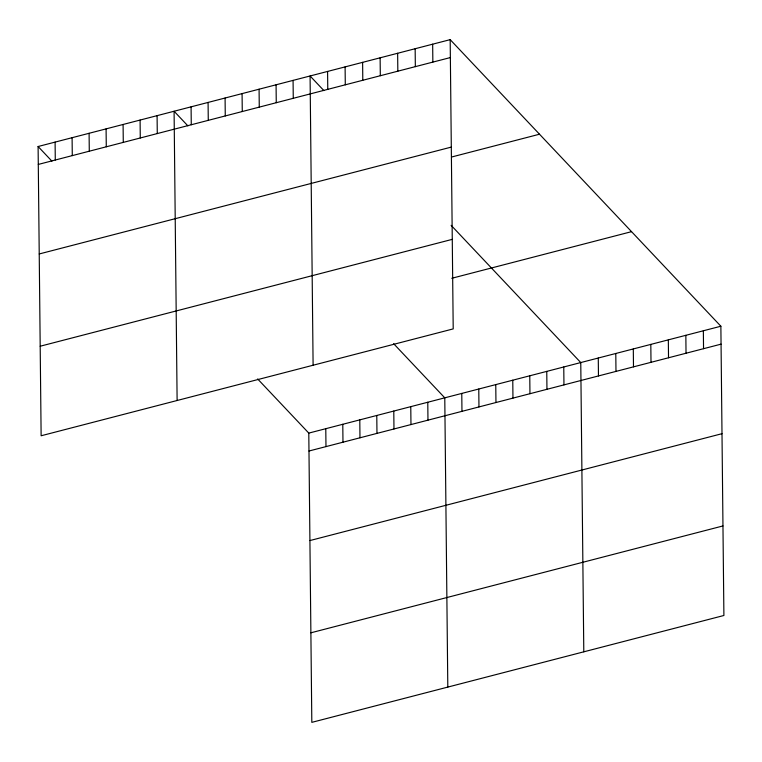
<?xml version="1.0" encoding="UTF-8"?>
<svg xmlns="http://www.w3.org/2000/svg" width="762" height="762" viewBox="0 0 762 762"><rect width="100%" height="100%" fill="white"/><g stroke="black" fill="none" stroke-linecap="round" stroke-linejoin="round"><path stroke-width="1.14" d="M450.18 39.643L453.209 328.898L41.129 435.769L38.1 146.514L450.18 39.643L720.871 326.231L723.9 615.486L311.82 722.357L308.791 433.102L257.632 378.943M38.291 164.43L450.371 57.56M39.224 253.965L451.304 147.095M451.942 156.924L539.506 134.217M40.196 346.224L452.276 239.354M451.771 278.282L631.546 231.658M308.791 433.102L720.871 326.231M308.981 451.018L721.062 344.148M309.915 540.563L721.995 433.692M310.877 632.812L722.967 525.942M323.879 90.592L310.077 75.981L313.106 365.227M451.123 225.314L580.768 362.569L583.797 651.824M187.89 125.863L174.088 111.242L177.117 400.498M393.621 343.672L444.779 397.84L447.808 687.086M38.1 146.514L51.902 161.134M703.355 330.775L703.545 348.691M685.848 335.318L686.029 353.235M668.331 339.862L668.522 357.778M650.815 344.405L651.005 362.321M633.308 348.948L633.489 366.855M615.791 353.482L615.982 371.399M598.275 358.026L598.465 375.942M563.766 366.979L563.956 384.896M546.764 371.389L546.954 389.306M529.771 375.799L529.952 393.706M512.769 380.2L512.959 398.116M495.767 384.61L495.957 402.527M478.774 389.02L478.965 406.937M461.772 393.43L461.963 411.347M432.664 44.186L432.854 62.103M427.777 402.25L427.968 420.157M415.157 48.73L415.338 66.637M410.775 406.651L410.966 424.567M397.64 53.273L397.831 71.18M393.783 411.061L393.973 428.977M380.124 57.807L380.314 75.724M376.78 415.471L376.971 433.387M362.617 62.351L362.798 80.267M359.788 419.881L359.969 437.798M345.1 66.894L345.291 84.811M342.786 424.291L342.976 442.198M327.584 71.438L327.774 89.354M325.784 428.701L325.974 446.608M293.075 80.391L293.265 98.298M276.073 84.801L276.263 102.708M259.08 89.202L259.27 107.118M242.078 93.612L242.268 111.528M225.085 98.022L225.266 115.938M208.083 102.432L208.274 120.348M191.081 106.842L191.272 124.749M157.086 115.653L157.277 133.569M140.094 120.063L140.275 137.979M123.092 124.473L123.282 142.389M106.089 128.883L106.28 146.799M89.097 133.293L89.287 151.2M72.095 137.693L72.285 155.61M55.102 142.103L55.283 160.02"/></g></svg>
